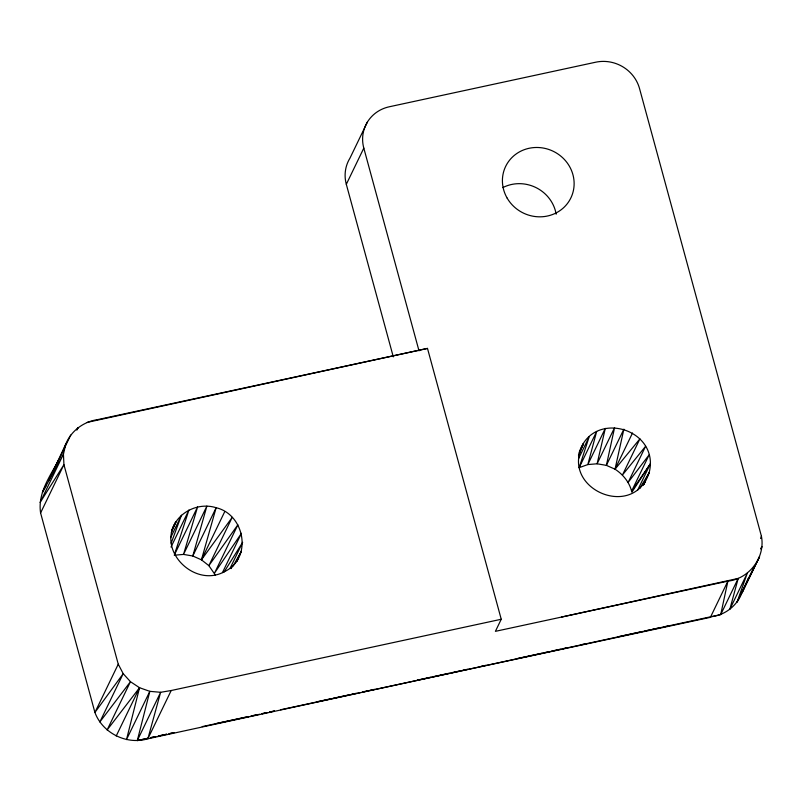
<?xml version="1.0" encoding="UTF-8"?>
<svg xmlns="http://www.w3.org/2000/svg" width="802" height="802" viewBox="0 0 802 802"><rect width="100%" height="100%" fill="white"/><g stroke="black" fill="none" stroke-linecap="round" stroke-linejoin="round"><path stroke-width="1.2" d="M578.523 455.967L583.505 443.586C558.663 487.947 633.149 521.17 649.149 472.689C660.317 428.94 593.169 408.679 579.265 452.358M362.614 692.116L710.402 617.339L727.895 581.149L495.395 631.344L501.24 619.264L427.486 348.409L97.443 419.667C83.488 421.682 71.037 430.935 65.764 444.118C58.406 467.035 36.671 487.315 40.591 512.939L94.917 712.457C102.556 733.158 126.746 745.168 147.859 738.792L720.707 614.603L727.895 581.149C749.228 578.743 765.599 557.39 761.409 536.147L639.545 88.591A36.21 34.306 25.8 0 0 595.665 62.215L389.251 106.786A36.21 34.306 25.8 0 0 363.807 148.119L346.314 184.31L393.301 356.86M637.67 490.092L650.392 463.777L631.866 492.248C629.76 482.614 623.194 474.513 615.024 469.19L623.876 429.17L606.382 465.36L597.099 463.787L587.816 464.569L579.164 467.656L589.219 436.659L578.613 458.594M742.602 590.643C738.562 604.628 725.449 615.395 710.923 616.718M50.115 477.711L49.032 479.957L65.764 444.118L63.438 454.213L63.929 464.669L118.255 664.176L123.197 673.67L130.455 681.7L139.548 687.725L126.495 739.614L149.834 691.344L160.631 692.296L171.197 690.522L501.24 619.264M561.55 617.059L738.201 578.422L729.81 609.36L747.304 573.169L737.108 601.951L759.574 556.698L742.081 592.889L748.366 578.212M215.437 575.194L208.861 565.651L201.442 559.826L216.139 507.716C198.365 502.072 177.743 512.067 171.979 529.992M174.625 554.012L188.921 510.012L171.016 547.064M760.567 538.483L761.409 536.147M171.177 543.154L181.483 515.205L170.636 537.651M578.463 455.255L579.906 451.787M171.367 532.468L175.778 522.132L171.999 530.042M760.938 548.859L761.9 546.593L760.837 548.789M175.778 522.132C157.052 551.525 195.277 588.217 224.67 571.545C252.57 558.332 244.981 514.513 216.139 507.716L192.801 555.997L183.528 554.413L174.245 555.205L197.583 506.924L183.528 554.413L206.866 506.142L192.801 555.997L201.442 559.826L232.199 517.37L208.861 565.651L237.883 524.789L214.545 573.069L241.452 533.3L222.455 572.598M579.285 452.468L583.505 443.586M54.456 468.729L58.255 460.869M62.596 451.897L70.736 435.055M76.942 429.892L78.035 427.646L76.832 429.822M40.591 512.939L63.929 464.669L40.1 502.493L63.438 454.213L42.426 492.388L46.295 485.34M367.446 121.984L349.953 158.174A36.21 34.306 25.8 0 0 346.314 184.31M118.255 664.176L94.917 712.457L123.197 673.67L99.859 721.95L130.455 681.7L107.117 729.98L139.548 687.725L149.834 691.344L137.292 740.567L148.31 738.201M116.21 736.005L139.548 687.725M201.442 559.826L224.781 511.546M230.174 568.137L242.655 542.312L224.089 572.026M171.197 690.522L147.859 738.792L160.631 692.296L137.292 740.567L148.3 738.191M231.026 568.608L232.109 566.362L230.876 568.498M236.54 561.33L241.422 551.225L233.061 566.122M579.164 467.656L596.658 431.466L587.816 464.569L605.309 428.378L597.099 463.787L614.593 427.596L606.382 465.36L615.024 469.19L639.936 438.824L622.442 475.015L645.62 446.243L628.126 482.433L649.189 454.754L631.695 490.944L650.392 463.777M615.024 469.19L632.517 433.01M643.324 484.749L649.149 472.689L639.775 488.418M643.966 484.177L645.55 480.889L643.234 485.2M720.707 614.603L738.201 578.422M737.108 601.951L754.602 565.761M643.886 484.248L645.55 480.889M236.66 561.641L237.823 559.425M87.137 422.393L427.486 348.409M169.092 733.7L173.984 732.647M216.791 723.404L248.59 716.537M251.036 716.006L255.928 714.953M262.043 713.63L266.936 712.577M269.382 712.046L274.274 710.993M317.091 701.75L330.544 698.843M332.99 698.321L348.89 694.883M351.336 694.362L356.228 693.299M362.344 691.976L367.236 690.923M369.682 690.392L374.574 689.339M417.381 680.096L430.834 677.189M433.28 676.667L449.18 673.229M451.626 672.708L460.188 670.853M462.634 670.322L467.526 669.269M480.979 666.362L485.872 665.309M517.671 658.442L542.132 653.159M544.578 652.638L549.47 651.575M551.916 651.054L560.478 649.199M562.924 648.668L567.816 647.615M581.27 644.708L586.162 643.655M617.971 636.788L642.432 631.505M644.878 630.984L649.77 629.921M652.216 629.4L660.778 627.545M663.224 627.014L668.116 625.961M169.132 733.72L174.034 732.667M202.194 726.612L248.73 716.607M251.176 716.076L259.748 714.241M262.204 713.71L267.096 712.657M269.552 712.136L274.444 711.073M280.57 709.76L360.168 692.647M363.807 148.119L419.015 350.845M502.894 187.568A36.21 34.306 25.8 0 1 556.157 214.204M155.638 736.607L150.746 737.66L155.658 736.617M166.646 734.231L158.084 736.076L166.686 734.251M507.175 198.144A36.21 34.306 25.8 0 0 569.29 200.801A36.21 34.306 25.8 0 0 538.322 147.508A36.21 34.306 25.8 0 0 507.175 198.144"/></g></svg>
